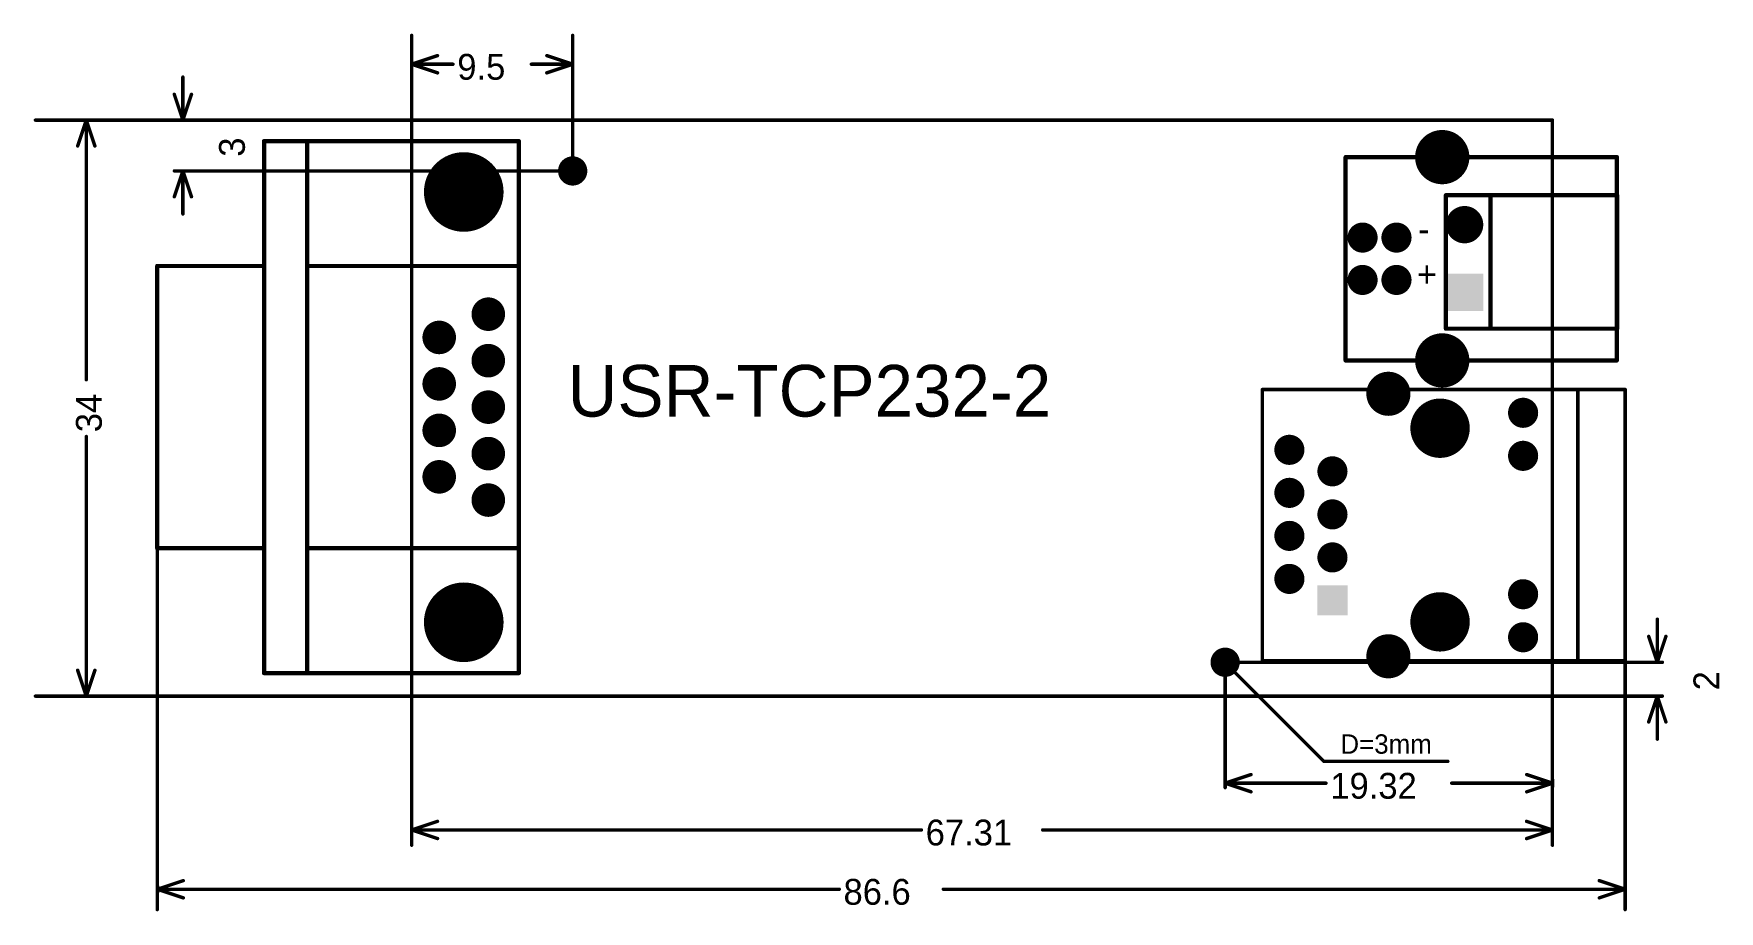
# Model space of a CAD drawing. Extents: x 721.2 to 820.7, y 259.1 to 310.9.
import ezdxf

# ---------------------------------------------------------------- set-up
doc = ezdxf.new("R2010")
doc.units = 0
doc.layers.get('0').update_dxf_attribs({"linetype": 'CONTINUOUS'})
for name, color, linetype in [('BOTTOMSOLDER', 6, 'CONTINUOUS'), ('KEEPOUTLAYER', 6, 'CONTINUOUS'), ('MECHANICAL3', 76, 'CONTINUOUS'), ('MULTILAYER', 9, 'CONTINUOUS'), ('TOPOVERLAY', 2, 'CONTINUOUS'), ('TOPSOLDER', 216, 'CONTINUOUS')]:
    doc.layers.add(name, color=color, linetype=linetype)

# ---------------------------------------------------------------- blocks, each defined once
blk = doc.blocks.new('USB_B_1')
at = {"layer": 'BOTTOMSOLDER'}
for points, const_width in [([(-5.494236, 7.26077, 1), (-3.892644, 7.26077, 1)], 1.601594), ([(-2.43794, 2.510739, 1), (-1.54894, 2.510739, 1)], 0.889), ([(-0.437919, 2.510739, 1), (0.451081, 2.510739, 1)], 0.889), ([(-2.43794, 0.01077, 1), (-1.54894, 0.01077, 1)], 0.889), ([(-0.437919, 0.01077, 1), (0.451081, 0.01077, 1)], 0.889), ([(-5.494238, -4.739211, 1), (-3.892647, -4.739211, 1)], 1.601594)]:
    blk.add_lwpolyline(points, format="xyb", close=True, dxfattribs=dict(at, const_width=const_width))
at = {"layer": 'MULTILAYER'}
for points, const_width in [([(-5.443436, 7.26077, 1), (-3.943444, 7.26077, 1)], 1.499994), ([(-2.38714, 2.510739, 1), (-1.59974, 2.510739, 1)], 0.7874), ([(-0.387119, 2.510739, 1), (0.400281, 2.510739, 1)], 0.7874), ([(-2.38714, 0.01077, 1), (-1.59974, 0.01077, 1)], 0.7874), ([(-0.387119, 0.01077, 1), (0.400281, 0.01077, 1)], 0.7874), ([(-5.443438, -4.739211, 1), (-3.943447, -4.739211, 1)], 1.499994)]:
    blk.add_lwpolyline(points, format="xyb", close=True, dxfattribs=dict(at, const_width=const_width))
at = {"layer": 'TOPOVERLAY', "const_width": 0.254}
for points in [[(-14.993419, 7.260768), (-14.993419, -4.739208)], [(1.006574, 7.260768), (-14.993419, 7.260768)], [(1.006574, 7.260768), (1.006574, -4.739208)], [(1.006574, -4.739208), (-14.993419, -4.739208)]]:
    blk.add_lwpolyline(points, dxfattribs=at)
at = {"layer": 'TOPOVERLAY', "const_width": 0.127}
for points in [[(-15.056919, 7.260768, 1), (-14.929919, 7.260768, 1)], [(-15.056919, 7.260768, 1), (-14.929919, 7.260768, 1)], [(0.943074, 7.260768, 1), (1.070074, 7.260768, 1)], [(0.943074, 7.260768, 1), (1.070074, 7.260768, 1)], [(-15.056919, -4.739208, 1), (-14.929919, -4.739208, 1)], [(-15.056919, -4.739208, 1), (-14.929919, -4.739208, 1)], [(0.943074, -4.739208, 1), (1.070074, -4.739208, 1)], [(0.943074, -4.739208, 1), (1.070074, -4.739208, 1)]]:
    blk.add_lwpolyline(points, format="xyb", close=True, dxfattribs=at)
at = {"layer": 'TOPSOLDER'}
for points, const_width in [([(-5.494236, 7.26077, 1), (-3.892644, 7.26077, 1)], 1.601594), ([(-2.43794, 2.510739, 1), (-1.54894, 2.510739, 1)], 0.889), ([(-0.437919, 2.510739, 1), (0.451081, 2.510739, 1)], 0.889), ([(-2.43794, 0.01077, 1), (-1.54894, 0.01077, 1)], 0.889), ([(-0.437919, 0.01077, 1), (0.451081, 0.01077, 1)], 0.889), ([(-5.494238, -4.739211, 1), (-3.892647, -4.739211, 1)], 1.601594)]:
    blk.add_lwpolyline(points, format="xyb", close=True, dxfattribs=dict(at, const_width=const_width))
blk = doc.blocks.new('KF_2_2')
at = {"layer": 'BOTTOMSOLDER', "const_width": 1.101601}
blk.add_lwpolyline([(5.774995, -1.243787, 1), (6.876593, -1.243787, 1)], format="xyb", close=True, dxfattribs=at)
at = {"layer": 'BOTTOMSOLDER'}
blk.add_solid([(1.224199, -2.34539), (3.4274, -2.34539), (1.224199, -0.142189), (3.4274, -0.142189)], dxfattribs=at)
at = {"layer": 'MULTILAYER', "const_width": 1.000001}
blk.add_lwpolyline([(5.825795, -1.243787, 1), (6.825793, -1.243787, 1)], format="xyb", close=True, dxfattribs=at)
at = {"layer": 'MULTILAYER'}
blk.add_solid([(1.325799, -2.24379), (3.3258, -2.24379), (1.325799, -0.243789), (3.3258, -0.243789)], dxfattribs=at)
at = {"layer": 'TOPOVERLAY', "const_width": 0.254}
for points in [[(0.186207, -0.143789), (8.066202, -0.143789)], [(0.186207, -0.143789), (0.186207, -10.243795)], [(8.066202, -0.143789), (8.066202, -10.243795)], [(0.293802, -2.767787), (8.066202, -2.767787)], [(0.186207, -10.243795), (8.066202, -10.243795)]]:
    blk.add_lwpolyline(points, dxfattribs=at)
at = {"layer": 'TOPOVERLAY', "const_width": 0.127}
for points in [[(0.122707, -0.143789, 1), (0.249707, -0.143789, 1)], [(0.122707, -0.143789, 1), (0.249707, -0.143789, 1)], [(8.002702, -0.143789, 1), (8.129702, -0.143789, 1)], [(8.002702, -0.143789, 1), (8.129702, -0.143789, 1)], [(0.230302, -2.767787, 1), (0.357302, -2.767787, 1)], [(8.002702, -2.767787, 1), (8.129702, -2.767787, 1)], [(0.122707, -10.243795, 1), (0.249707, -10.243795, 1)], [(0.122707, -10.243795, 1), (0.249707, -10.243795, 1)], [(8.002702, -10.243795, 1), (8.129702, -10.243795, 1)], [(8.002702, -10.243795, 1), (8.129702, -10.243795, 1)]]:
    blk.add_lwpolyline(points, format="xyb", close=True, dxfattribs=at)
at = {"layer": 'TOPSOLDER', "const_width": 1.101601}
blk.add_lwpolyline([(5.774995, -1.243787, 1), (6.876593, -1.243787, 1)], format="xyb", close=True, dxfattribs=at)
at = {"layer": 'TOPSOLDER'}
blk.add_solid([(1.224199, -2.34539), (3.4274, -2.34539), (1.224199, -0.142189), (3.4274, -0.142189)], dxfattribs=at)
blk = doc.blocks.new('HR911105A_3')
at = {"layer": 'BOTTOMSOLDER'}
for points, const_width in [([(6.969201, 16.256, 1), (8.270799, 16.256, 1)], 1.3016), ([(9.7917, 14.224, 1), (11.5443, 14.224, 1)], 1.7526), ([(15.12349, 15.134006, 1), (16.01249, 15.134006, 1)], 0.889), ([(1.3335, 12.94892, 1), (2.2225, 12.94892, 1)], 0.889), ([(15.12349, 12.594006, 1), (16.01249, 12.594006, 1)], 0.889), ([(3.8735, 11.67892, 1), (4.7625, 11.67892, 1)], 0.889), ([(1.3335, 10.40892, 1), (2.2225, 10.40892, 1)], 0.889), ([(3.8735, 9.13892, 1), (4.7625, 9.13892, 1)], 0.889), ([(1.3335, 7.86892, 1), (2.2225, 7.86892, 1)], 0.889), ([(3.8735, 6.59892, 1), (4.7625, 6.59892, 1)], 0.889), ([(1.3335, 5.32892, 1), (2.2225, 5.32892, 1)], 0.889), ([(15.12349, 4.423994, 1), (16.01249, 4.423994, 1)], 0.889), ([(9.7917, 2.794, 1), (11.5443, 2.794, 1)], 1.7526), ([(6.969201, 0.762, 1), (8.270799, 0.762, 1)], 1.3016), ([(15.12349, 1.883994, 1), (16.01249, 1.883994, 1)], 0.889)]:
    blk.add_lwpolyline(points, format="xyb", close=True, dxfattribs=dict(at, const_width=const_width))
blk.add_solid([(3.429, 4.94792), (3.429, 3.16992), (5.207, 4.94792), (5.207, 3.16992)], dxfattribs=at)
at = {"layer": 'MULTILAYER'}
for points, const_width in [([(7.020001, 16.256, 1), (8.219999, 16.256, 1)], 1.2), ([(15.17429, 15.134006, 1), (15.96169, 15.134006, 1)], 0.7874), ([(9.8425, 14.224, 1), (11.4935, 14.224, 1)], 1.651), ([(1.3843, 12.94892, 1), (2.1717, 12.94892, 1)], 0.7874), ([(15.17429, 12.594006, 1), (15.96169, 12.594006, 1)], 0.7874), ([(3.9243, 11.67892, 1), (4.7117, 11.67892, 1)], 0.7874), ([(1.3843, 10.40892, 1), (2.1717, 10.40892, 1)], 0.7874), ([(3.9243, 9.13892, 1), (4.7117, 9.13892, 1)], 0.7874), ([(1.3843, 7.86892, 1), (2.1717, 7.86892, 1)], 0.7874), ([(3.9243, 6.59892, 1), (4.7117, 6.59892, 1)], 0.7874), ([(1.3843, 5.32892, 1), (2.1717, 5.32892, 1)], 0.7874), ([(15.17429, 4.423994, 1), (15.96169, 4.423994, 1)], 0.7874), ([(9.8425, 2.794, 1), (11.4935, 2.794, 1)], 1.651), ([(15.17429, 1.883994, 1), (15.96169, 1.883994, 1)], 0.7874), ([(7.020001, 0.762, 1), (8.219999, 0.762, 1)], 1.2)]:
    blk.add_lwpolyline(points, format="xyb", close=True, dxfattribs=dict(at, const_width=const_width))
blk.add_solid([(3.5306, 4.84632), (3.5306, 3.27152), (5.1054, 4.84632), (5.1054, 3.27152)], dxfattribs=at)
at = {"layer": 'TOPOVERLAY', "const_width": 0.2032}
for points in [[(0.1778, 16.51), (21.59, 16.51)], [(0.1778, 0.508), (0.1778, 16.51)], [(18.796, 0.508), (18.796, 16.51)], [(21.59, 0.508), (21.59, 16.51)], [(0.1778, 0.508), (21.59, 0.508)]]:
    blk.add_lwpolyline(points, dxfattribs=at)
at = {"layer": 'TOPOVERLAY', "const_width": 0.1016}
for points in [[(0.127, 16.51, 1), (0.2286, 16.51, 1)], [(0.127, 16.51, 1), (0.2286, 16.51, 1)], [(18.7452, 16.51, 1), (18.8468, 16.51, 1)], [(21.5392, 16.51, 1), (21.6408, 16.51, 1)], [(21.5392, 16.51, 1), (21.6408, 16.51, 1)], [(0.127, 0.508, 1), (0.2286, 0.508, 1)], [(0.127, 0.508, 1), (0.2286, 0.508, 1)], [(18.7452, 0.508, 1), (18.8468, 0.508, 1)], [(21.5392, 0.508, 1), (21.6408, 0.508, 1)], [(21.5392, 0.508, 1), (21.6408, 0.508, 1)]]:
    blk.add_lwpolyline(points, format="xyb", close=True, dxfattribs=at)
at = {"layer": 'TOPSOLDER'}
for points, const_width in [([(6.969201, 16.256, 1), (8.270799, 16.256, 1)], 1.3016), ([(9.7917, 14.224, 1), (11.5443, 14.224, 1)], 1.7526), ([(15.12349, 15.134006, 1), (16.01249, 15.134006, 1)], 0.889), ([(1.3335, 12.94892, 1), (2.2225, 12.94892, 1)], 0.889), ([(15.12349, 12.594006, 1), (16.01249, 12.594006, 1)], 0.889), ([(3.8735, 11.67892, 1), (4.7625, 11.67892, 1)], 0.889), ([(1.3335, 10.40892, 1), (2.2225, 10.40892, 1)], 0.889), ([(3.8735, 9.13892, 1), (4.7625, 9.13892, 1)], 0.889), ([(1.3335, 7.86892, 1), (2.2225, 7.86892, 1)], 0.889), ([(3.8735, 6.59892, 1), (4.7625, 6.59892, 1)], 0.889), ([(1.3335, 5.32892, 1), (2.2225, 5.32892, 1)], 0.889), ([(15.12349, 4.423994, 1), (16.01249, 4.423994, 1)], 0.889), ([(9.7917, 2.794, 1), (11.5443, 2.794, 1)], 1.7526), ([(6.969201, 0.762, 1), (8.270799, 0.762, 1)], 1.3016), ([(15.12349, 1.883994, 1), (16.01249, 1.883994, 1)], 0.889)]:
    blk.add_lwpolyline(points, format="xyb", close=True, dxfattribs=dict(at, const_width=const_width))
blk.add_solid([(3.429, 4.94792), (3.429, 3.16992), (5.207, 4.94792), (5.207, 3.16992)], dxfattribs=at)
blk = doc.blocks.new('__9_4')
at = {"layer": 'BOTTOMSOLDER'}
for points, const_width in [([(-13.37945, 9.9949, 1), (-11.02995, 9.9949, 1)], 2.3495), ([(-5.4864, 11.4427, 1), (-4.4958, 11.4427, 1)], 0.9906), ([(-2.7432, 11.4427, 1), (-1.7526, 11.4427, 1)], 0.9906), ([(0, 11.4427, 1), (0.9906, 11.4427, 1)], 0.9906), ([(2.7432, 11.4427, 1), (3.7338, 11.4427, 1)], 0.9906), ([(5.4864, 11.4427, 1), (6.477, 11.4427, 1)], 0.9906), ([(12.02055, 9.9949, 1), (14.37005, 9.9949, 1)], 2.3495), ([(-4.1148, 8.5471, 1), (-3.1242, 8.5471, 1)], 0.9906), ([(-1.3716, 8.5471, 1), (-0.381, 8.5471, 1)], 0.9906), ([(1.3716, 8.5471, 1), (2.3622, 8.5471, 1)], 0.9906), ([(4.1148, 8.5471, 1), (5.1054, 8.5471, 1)], 0.9906)]:
    blk.add_lwpolyline(points, format="xyb", close=True, dxfattribs=dict(at, const_width=const_width))
at = {"layer": 'MULTILAYER'}
for points, const_width in [([(-13.32865, 9.9949, 1), (-11.08075, 9.9949, 1)], 2.2479), ([(-5.4356, 11.4427, 1), (-4.5466, 11.4427, 1)], 0.889), ([(-2.6924, 11.4427, 1), (-1.8034, 11.4427, 1)], 0.889), ([(0.0508, 11.4427, 1), (0.9398, 11.4427, 1)], 0.889), ([(2.794, 11.4427, 1), (3.683, 11.4427, 1)], 0.889), ([(5.5372, 11.4427, 1), (6.4262, 11.4427, 1)], 0.889), ([(12.07135, 9.9949, 1), (14.31925, 9.9949, 1)], 2.2479), ([(-4.064, 8.5471, 1), (-3.175, 8.5471, 1)], 0.889), ([(-1.3208, 8.5471, 1), (-0.4318, 8.5471, 1)], 0.889), ([(1.4224, 8.5471, 1), (2.3114, 8.5471, 1)], 0.889), ([(4.1656, 8.5471, 1), (5.0546, 8.5471, 1)], 0.889)]:
    blk.add_lwpolyline(points, format="xyb", close=True, dxfattribs=dict(at, const_width=const_width))
at = {"layer": 'TOPOVERLAY', "const_width": 0.254}
for points in [[(-15.2019, -1.7907), (-15.2019, 13.2461)], [(16.1925, 13.2461), (-15.2019, 13.2461)], [(-7.8359, 0.7493), (-7.8359, 13.2461)], [(8.8265, 0.7493), (8.8265, 13.2461)], [(16.1925, -1.7907), (16.1925, 13.2461)], [(16.1925, 0.7493), (-15.2019, 0.7493)], [(16.1925, -1.7907), (-15.2019, -1.7907)], [(16.1925, -1.7907), (-15.2019, -1.7907)], [(-7.8359, -8.0899), (-7.8359, -1.7907)], [(8.8265, -8.0899), (8.8265, -1.7907)], [(8.8265, -8.0899), (-7.8359, -8.0899)]]:
    blk.add_lwpolyline(points, dxfattribs=at)
at = {"layer": 'TOPOVERLAY', "const_width": 0.127}
for points in [[(-15.2654, 13.2461, 1), (-15.1384, 13.2461, 1)], [(-15.2654, 13.2461, 1), (-15.1384, 13.2461, 1)], [(-7.8994, 13.2461, 1), (-7.7724, 13.2461, 1)], [(8.763, 13.2461, 1), (8.89, 13.2461, 1)], [(16.129, 13.2461, 1), (16.256, 13.2461, 1)], [(16.129, 13.2461, 1), (16.256, 13.2461, 1)], [(-15.2654, 0.7493, 1), (-15.1384, 0.7493, 1)], [(-7.8994, 0.7493, 1), (-7.7724, 0.7493, 1)], [(8.763, 0.7493, 1), (8.89, 0.7493, 1)], [(16.129, 0.7493, 1), (16.256, 0.7493, 1)], [(-15.2654, -1.7907, 1), (-15.1384, -1.7907, 1)], [(-15.2654, -1.7907, 1), (-15.1384, -1.7907, 1)], [(-15.2654, -1.7907, 1), (-15.1384, -1.7907, 1)], [(-7.8994, -1.7907, 1), (-7.7724, -1.7907, 1)], [(8.763, -1.7907, 1), (8.89, -1.7907, 1)], [(16.129, -1.7907, 1), (16.256, -1.7907, 1)], [(16.129, -1.7907, 1), (16.256, -1.7907, 1)], [(16.129, -1.7907, 1), (16.256, -1.7907, 1)], [(-7.8994, -8.0899, 1), (-7.7724, -8.0899, 1)], [(-7.8994, -8.0899, 1), (-7.7724, -8.0899, 1)], [(8.763, -8.0899, 1), (8.89, -8.0899, 1)], [(8.763, -8.0899, 1), (8.89, -8.0899, 1)]]:
    blk.add_lwpolyline(points, format="xyb", close=True, dxfattribs=at)
at = {"layer": 'TOPSOLDER'}
for points, const_width in [([(-13.37945, 9.9949, 1), (-11.02995, 9.9949, 1)], 2.3495), ([(-5.4864, 11.4427, 1), (-4.4958, 11.4427, 1)], 0.9906), ([(-2.7432, 11.4427, 1), (-1.7526, 11.4427, 1)], 0.9906), ([(0, 11.4427, 1), (0.9906, 11.4427, 1)], 0.9906), ([(2.7432, 11.4427, 1), (3.7338, 11.4427, 1)], 0.9906), ([(5.4864, 11.4427, 1), (6.477, 11.4427, 1)], 0.9906), ([(12.02055, 9.9949, 1), (14.37005, 9.9949, 1)], 2.3495), ([(-4.1148, 8.5471, 1), (-3.1242, 8.5471, 1)], 0.9906), ([(-1.3716, 8.5471, 1), (-0.381, 8.5471, 1)], 0.9906), ([(1.3716, 8.5471, 1), (2.3622, 8.5471, 1)], 0.9906), ([(4.1148, 8.5471, 1), (5.1054, 8.5471, 1)], 0.9906)]:
    blk.add_lwpolyline(points, format="xyb", close=True, dxfattribs=dict(at, const_width=const_width))

msp = doc.modelspace()

# ---------------------------------------------------------------- linework, layer by layer
at = {"layer": 'BOTTOMSOLDER', "const_width": 0.8636}
for points in [[(752.602406, 302.790606, 1), (753.466006, 302.790606, 1)], [(791.102406, 273.790613, 1), (791.966006, 273.790613, 1)]]:
    msp.add_lwpolyline(points, format="xyb", close=True, dxfattribs=at)
at = {"layer": 'KEEPOUTLAYER', "const_width": 0.2032}
for points in [[(743.5342, 271.790592), (743.5342, 305.7906)], [(743.5342, 305.7906), (810.8442, 305.7906)], [(810.8442, 271.790592), (810.8442, 305.7906)], [(743.5342, 271.790592), (810.8442, 271.790592)]]:
    msp.add_lwpolyline(points, dxfattribs=at)
at = {"layer": 'KEEPOUTLAYER', "const_width": 0.1016}
for points in [[(743.4834, 305.7906, 1), (743.585, 305.7906, 1)], [(743.4834, 305.7906, 1), (743.585, 305.7906, 1)], [(810.7934, 305.7906, 1), (810.895, 305.7906, 1)], [(810.7934, 305.7906, 1), (810.895, 305.7906, 1)], [(743.4834, 271.790592, 1), (743.585, 271.790592, 1)], [(743.4834, 271.790592, 1), (743.585, 271.790592, 1)], [(810.7934, 271.790592, 1), (810.895, 271.790592, 1)], [(810.7934, 271.790592, 1), (810.895, 271.790592, 1)]]:
    msp.add_lwpolyline(points, format="xyb", close=True, dxfattribs=at)
at = {"layer": 'MECHANICAL3', "const_width": 0.2032}
for points in [[(743.5342, 305.7906), (743.5342, 310.79059)], [(753.034206, 302.790606), (753.034206, 310.790565)], [(743.5342, 309.090593), (745.0582, 309.598593)], [(743.5342, 308.887393), (743.5342, 309.293793)], [(751.510199, 309.598593), (753.034199, 309.090593)], [(753.034199, 308.887393), (753.034199, 309.293793)], [(730.03423, 305.7906), (730.03423, 308.3306)], [(743.5342, 309.090593), (745.973415, 309.090593)], [(743.5342, 309.090593), (745.0582, 308.582593)], [(750.594983, 309.090593), (753.034199, 309.090593)], [(751.510199, 308.582593), (753.034199, 309.090593)], [(729.52623, 307.3146), (730.03423, 305.7906)], [(730.03423, 305.7906), (730.54223, 307.3146)], [(721.334244, 305.7906), (743.5342, 305.7906)], [(723.826238, 304.266669), (724.334238, 305.790669)], [(724.131038, 305.790669), (724.537438, 305.790669)], [(724.334238, 290.466658), (724.334238, 305.790669)], [(724.334238, 305.790669), (724.842238, 304.266669)], [(729.83103, 305.7906), (730.23743, 305.7906)], [(729.52623, 301.266601), (730.03423, 302.790601)], [(729.534228, 302.790606), (753.034206, 302.790606)], [(729.83103, 302.790601), (730.23743, 302.790601)], [(730.03423, 300.250601), (730.03423, 302.790601)], [(730.03423, 302.790601), (730.54223, 301.266601)], [(724.334238, 271.790668), (724.334238, 287.114678)], [(728.5228, 259.190693), (728.5228, 280.59065)], [(817.034053, 273.79059), (817.034053, 276.33059)], [(816.526053, 275.31459), (817.034053, 273.79059)], [(817.034053, 273.79059), (817.542053, 275.31459)], [(791.534206, 266.39078), (791.534206, 273.790613)], [(791.534206, 273.790613), (817.334002, 273.790613)], [(791.534206, 273.767194), (797.3568, 267.9446)], [(815.134057, 259.190693), (815.134057, 273.990664)], [(816.830853, 273.79059), (817.237253, 273.79059)], [(723.826238, 273.314668), (724.334238, 271.790668)], [(724.334238, 271.790668), (724.842238, 273.314668)], [(721.334244, 271.790668), (743.5342, 271.790668)], [(724.131038, 271.790668), (724.537438, 271.790668)], [(743.5342, 262.990686), (743.5342, 271.790668)], [(810.8442, 262.990609), (810.8442, 271.790592)], [(810.8442, 271.790589), (817.334052, 271.790589)], [(816.526053, 270.266589), (817.034053, 271.790589)], [(816.830853, 271.790589), (817.237253, 271.790589)], [(817.034053, 269.250589), (817.034053, 271.790589)], [(817.034053, 271.790589), (817.542053, 270.266589)], [(797.3568, 267.9446), (804.672, 267.9446)], [(791.534201, 266.6508), (793.058201, 267.1588)], [(791.534201, 266.4476), (791.534201, 266.854)], [(791.534201, 266.6508), (797.486868, 266.6508)], [(791.534201, 266.6508), (793.058201, 266.1428)], [(804.901532, 266.6508), (810.8542, 266.6508)], [(809.3302, 267.1588), (810.8542, 266.6508)], [(809.3302, 266.1428), (810.8542, 266.6508)], [(810.8542, 266.4476), (810.8542, 266.854)], [(743.5342, 263.890684), (745.0582, 264.398684)], [(743.5342, 263.687484), (743.5342, 264.093884)], [(743.5342, 263.890684), (773.608829, 263.890684)], [(743.5342, 263.890684), (745.0582, 263.382684)], [(780.769571, 263.890684), (810.8442, 263.890684)], [(809.3202, 264.398684), (810.8442, 263.890684)], [(809.3202, 263.382684), (810.8442, 263.890684)], [(810.8442, 263.687484), (810.8442, 264.093884)], [(728.5342, 260.390599), (730.0582, 260.898599)], [(728.5342, 260.187399), (728.5342, 260.593799)], [(813.610199, 260.898599), (815.134199, 260.390599)], [(815.134199, 260.187399), (815.134199, 260.593799)], [(728.5342, 260.390599), (768.761663, 260.390599)], [(728.5342, 260.390599), (730.0582, 259.882599)], [(774.906736, 260.390599), (815.134199, 260.390599)], [(813.610199, 259.882599), (815.134199, 260.390599)]]:
    msp.add_lwpolyline(points, dxfattribs=at)
at = {"layer": 'MECHANICAL3', "const_width": 0.1016}
for points in [[(743.4834, 310.79059, 1), (743.585, 310.79059, 1)], [(752.983406, 310.790565, 1), (753.085006, 310.790565, 1)], [(743.4834, 309.293793, 1), (743.585, 309.293793, 1)], [(745.0074, 309.598593, 1), (745.109, 309.598593, 1)], [(751.459399, 309.598593, 1), (751.560999, 309.598593, 1)], [(752.983399, 309.293793, 1), (753.084999, 309.293793, 1)], [(729.98343, 308.3306, 1), (730.08503, 308.3306, 1)], [(743.4834, 309.090593, 1), (743.585, 309.090593, 1)], [(743.4834, 309.090593, 1), (743.585, 309.090593, 1)], [(743.4834, 309.090593, 1), (743.585, 309.090593, 1)], [(743.4834, 308.887393, 1), (743.585, 308.887393, 1)], [(745.0074, 308.582593, 1), (745.109, 308.582593, 1)], [(745.922615, 309.090593, 1), (746.024215, 309.090593, 1)], [(750.544183, 309.090593, 1), (750.645783, 309.090593, 1)], [(751.459399, 308.582593, 1), (751.560999, 308.582593, 1)], [(752.983399, 309.090593, 1), (753.084999, 309.090593, 1)], [(752.983399, 309.090593, 1), (753.084999, 309.090593, 1)], [(752.983399, 309.090593, 1), (753.084999, 309.090593, 1)], [(752.983399, 308.887393, 1), (753.084999, 308.887393, 1)], [(729.47543, 307.3146, 1), (729.57703, 307.3146, 1)], [(730.49143, 307.3146, 1), (730.59303, 307.3146, 1)], [(721.283444, 305.7906, 1), (721.385044, 305.7906, 1)], [(724.080238, 305.790669, 1), (724.181838, 305.790669, 1)], [(724.283438, 305.790669, 1), (724.385038, 305.790669, 1)], [(724.283438, 305.790669, 1), (724.385038, 305.790669, 1)], [(724.283438, 305.790669, 1), (724.385038, 305.790669, 1)], [(724.486638, 305.790669, 1), (724.588238, 305.790669, 1)], [(729.78023, 305.7906, 1), (729.88183, 305.7906, 1)], [(729.98343, 305.7906, 1), (730.08503, 305.7906, 1)], [(729.98343, 305.7906, 1), (730.08503, 305.7906, 1)], [(729.98343, 305.7906, 1), (730.08503, 305.7906, 1)], [(730.18663, 305.7906, 1), (730.28823, 305.7906, 1)], [(743.4834, 305.7906, 1), (743.585, 305.7906, 1)], [(743.4834, 305.7906, 1), (743.585, 305.7906, 1)], [(723.775438, 304.266669, 1), (723.877038, 304.266669, 1)], [(724.791438, 304.266669, 1), (724.893038, 304.266669, 1)], [(729.483428, 302.790606, 1), (729.585028, 302.790606, 1)], [(729.78023, 302.790601, 1), (729.88183, 302.790601, 1)], [(729.98343, 302.790601, 1), (730.08503, 302.790601, 1)], [(729.98343, 302.790601, 1), (730.08503, 302.790601, 1)], [(729.98343, 302.790601, 1), (730.08503, 302.790601, 1)], [(730.18663, 302.790601, 1), (730.28823, 302.790601, 1)], [(752.983406, 302.790606, 1), (753.085006, 302.790606, 1)], [(752.983406, 302.790606, 1), (753.085006, 302.790606, 1)], [(729.47543, 301.266601, 1), (729.57703, 301.266601, 1)], [(730.49143, 301.266601, 1), (730.59303, 301.266601, 1)], [(729.98343, 300.250601, 1), (730.08503, 300.250601, 1)], [(724.283438, 290.466658, 1), (724.385038, 290.466658, 1)], [(724.283438, 287.114678, 1), (724.385038, 287.114678, 1)], [(728.472, 280.59065, 1), (728.5736, 280.59065, 1)], [(816.983253, 276.33059, 1), (817.084853, 276.33059, 1)], [(816.475253, 275.31459, 1), (816.576853, 275.31459, 1)], [(817.491253, 275.31459, 1), (817.592853, 275.31459, 1)], [(791.483406, 273.790613, 1), (791.585006, 273.790613, 1)], [(791.483406, 273.790613, 1), (791.585006, 273.790613, 1)], [(791.483406, 273.767194, 1), (791.585006, 273.767194, 1)], [(815.083257, 273.990664, 1), (815.184857, 273.990664, 1)], [(816.780053, 273.79059, 1), (816.881653, 273.79059, 1)], [(816.983253, 273.79059, 1), (817.084853, 273.79059, 1)], [(816.983253, 273.79059, 1), (817.084853, 273.79059, 1)], [(816.983253, 273.79059, 1), (817.084853, 273.79059, 1)], [(817.186453, 273.79059, 1), (817.288053, 273.79059, 1)], [(817.283202, 273.790613, 1), (817.384802, 273.790613, 1)], [(723.775438, 273.314668, 1), (723.877038, 273.314668, 1)], [(724.791438, 273.314668, 1), (724.893038, 273.314668, 1)], [(721.283444, 271.790668, 1), (721.385044, 271.790668, 1)], [(724.080238, 271.790668, 1), (724.181838, 271.790668, 1)], [(724.283438, 271.790668, 1), (724.385038, 271.790668, 1)], [(724.283438, 271.790668, 1), (724.385038, 271.790668, 1)], [(724.283438, 271.790668, 1), (724.385038, 271.790668, 1)], [(724.486638, 271.790668, 1), (724.588238, 271.790668, 1)], [(743.4834, 271.790668, 1), (743.585, 271.790668, 1)], [(743.4834, 271.790668, 1), (743.585, 271.790668, 1)], [(810.7934, 271.790592, 1), (810.895, 271.790592, 1)], [(810.7934, 271.790589, 1), (810.895, 271.790589, 1)], [(816.780053, 271.790589, 1), (816.881653, 271.790589, 1)], [(816.983253, 271.790589, 1), (817.084853, 271.790589, 1)], [(816.983253, 271.790589, 1), (817.084853, 271.790589, 1)], [(816.983253, 271.790589, 1), (817.084853, 271.790589, 1)], [(817.186453, 271.790589, 1), (817.288053, 271.790589, 1)], [(817.283252, 271.790589, 1), (817.384852, 271.790589, 1)], [(816.475253, 270.266589, 1), (816.576853, 270.266589, 1)], [(817.491253, 270.266589, 1), (817.592853, 270.266589, 1)], [(816.983253, 269.250589, 1), (817.084853, 269.250589, 1)], [(797.306, 267.9446, 1), (797.4076, 267.9446, 1)], [(797.306, 267.9446, 1), (797.4076, 267.9446, 1)], [(804.6212, 267.9446, 1), (804.7228, 267.9446, 1)], [(791.483401, 266.854, 1), (791.585001, 266.854, 1)], [(791.483401, 266.6508, 1), (791.585001, 266.6508, 1)], [(791.483401, 266.6508, 1), (791.585001, 266.6508, 1)], [(791.483401, 266.6508, 1), (791.585001, 266.6508, 1)], [(791.483401, 266.4476, 1), (791.585001, 266.4476, 1)], [(793.007401, 267.1588, 1), (793.109001, 267.1588, 1)], [(797.436068, 266.6508, 1), (797.537668, 266.6508, 1)], [(804.850732, 266.6508, 1), (804.952332, 266.6508, 1)], [(809.2794, 267.1588, 1), (809.381, 267.1588, 1)], [(810.8034, 266.854, 1), (810.905, 266.854, 1)], [(810.8034, 266.6508, 1), (810.905, 266.6508, 1)], [(810.8034, 266.6508, 1), (810.905, 266.6508, 1)], [(810.8034, 266.6508, 1), (810.905, 266.6508, 1)], [(810.8034, 266.4476, 1), (810.905, 266.4476, 1)], [(791.483406, 266.39078, 1), (791.585006, 266.39078, 1)], [(793.007401, 266.1428, 1), (793.109001, 266.1428, 1)], [(809.2794, 266.1428, 1), (809.381, 266.1428, 1)], [(743.4834, 264.093884, 1), (743.585, 264.093884, 1)], [(743.4834, 263.890684, 1), (743.585, 263.890684, 1)], [(743.4834, 263.890684, 1), (743.585, 263.890684, 1)], [(743.4834, 263.890684, 1), (743.585, 263.890684, 1)], [(743.4834, 263.687484, 1), (743.585, 263.687484, 1)], [(745.0074, 264.398684, 1), (745.109, 264.398684, 1)], [(773.558029, 263.890684, 1), (773.659629, 263.890684, 1)], [(780.718771, 263.890684, 1), (780.820371, 263.890684, 1)], [(809.2694, 264.398684, 1), (809.371, 264.398684, 1)], [(810.7934, 264.093884, 1), (810.895, 264.093884, 1)], [(810.7934, 263.890684, 1), (810.895, 263.890684, 1)], [(810.7934, 263.890684, 1), (810.895, 263.890684, 1)], [(810.7934, 263.890684, 1), (810.895, 263.890684, 1)], [(810.7934, 263.687484, 1), (810.895, 263.687484, 1)], [(743.4834, 262.990686, 1), (743.585, 262.990686, 1)], [(745.0074, 263.382684, 1), (745.109, 263.382684, 1)], [(809.2694, 263.382684, 1), (809.371, 263.382684, 1)], [(810.7934, 262.990609, 1), (810.895, 262.990609, 1)], [(728.4834, 260.593799, 1), (728.585, 260.593799, 1)], [(730.0074, 260.898599, 1), (730.109, 260.898599, 1)], [(813.559399, 260.898599, 1), (813.660999, 260.898599, 1)], [(815.083399, 260.593799, 1), (815.184999, 260.593799, 1)], [(728.4834, 260.390599, 1), (728.585, 260.390599, 1)], [(728.4834, 260.390599, 1), (728.585, 260.390599, 1)], [(728.4834, 260.390599, 1), (728.585, 260.390599, 1)], [(728.4834, 260.187399, 1), (728.585, 260.187399, 1)], [(730.0074, 259.882599, 1), (730.109, 259.882599, 1)], [(768.710863, 260.390599, 1), (768.812463, 260.390599, 1)], [(774.855936, 260.390599, 1), (774.957536, 260.390599, 1)], [(813.559399, 259.882599, 1), (813.660999, 259.882599, 1)], [(815.083399, 260.390599, 1), (815.184999, 260.390599, 1)], [(815.083399, 260.390599, 1), (815.184999, 260.390599, 1)], [(815.083399, 260.390599, 1), (815.184999, 260.390599, 1)], [(815.083399, 260.187399, 1), (815.184999, 260.187399, 1)], [(728.472, 259.190693, 1), (728.5736, 259.190693, 1)], [(815.083257, 259.190693, 1), (815.184857, 259.190693, 1)]]:
    msp.add_lwpolyline(points, format="xyb", close=True, dxfattribs=at)
at = {"layer": 'MULTILAYER', "const_width": 0.762}
for points in [[(752.653206, 302.790606, 1), (753.415206, 302.790606, 1)], [(791.153206, 273.790613, 1), (791.915206, 273.790613, 1)]]:
    msp.add_lwpolyline(points, format="xyb", close=True, dxfattribs=at)
at = {"layer": 'TOPOVERLAY', "const_width": 0.127}
msp.add_lwpolyline([(791.534206, 273.767194), (791.534206, 273.790613)], dxfattribs=at)
at = {"layer": 'TOPOVERLAY', "const_width": 0.0635}
for points in [[(791.502456, 273.790613, 1), (791.565956, 273.790613, 1)], [(791.502456, 273.767194, 1), (791.565956, 273.767194, 1)]]:
    msp.add_lwpolyline(points, format="xyb", close=True, dxfattribs=at)
at = {"layer": 'TOPSOLDER', "const_width": 0.8636}
for points in [[(752.602406, 302.790606, 1), (753.466006, 302.790606, 1)], [(791.102406, 273.790613, 1), (791.966006, 273.790613, 1)]]:
    msp.add_lwpolyline(points, format="xyb", close=True, dxfattribs=at)

# ---------------------------------------------------------------- block references
for name, p, rotation in [('__9_4', (736.6127, 289.3441), 270), ('USB_B_1', (799.649379, 298.86717), 180), ('KF_2_2', (804.418, 293.2938), 90)]:
    msp.add_blockref(name, p, dxfattribs=dict(rotation=rotation))
msp.add_blockref('HR911105A_3', (793.5468, 273.3802))

# ---------------------------------------------------------------- texts
at = {"layer": 'MECHANICAL3'}
for s, height, p in [('9.5', 1.524, (746.227415, 308.17644)), ('USR-TCP232-2', 3.048, (752.734179, 288.29064)), ('D=3mm', 1.143, (798.33409, 268.390675)), ('19.32', 1.524, (797.740868, 265.736647)), ('67.31', 1.524, (773.862829, 262.97653)), ('86.6', 1.524, (769.015663, 259.476446))]:
    msp.add_text(s, height=height, dxfattribs=at).set_placement(p)
for s, p in [('3', (733.690844, 303.630363)), ('34', (725.248392, 287.368678)), ('2', (820.690667, 272.130355))]:
    msp.add_text(s, height=1.524, rotation=90, dxfattribs=at).set_placement(p)
at = {"layer": 'TOPOVERLAY'}
for s, p in [('-', (802.9194, 298.6024)), ('+', (802.8432, 295.9354))]:
    msp.add_text(s, height=1.524, dxfattribs=at).set_placement(p)

doc.saveas('drawing.dxf')
